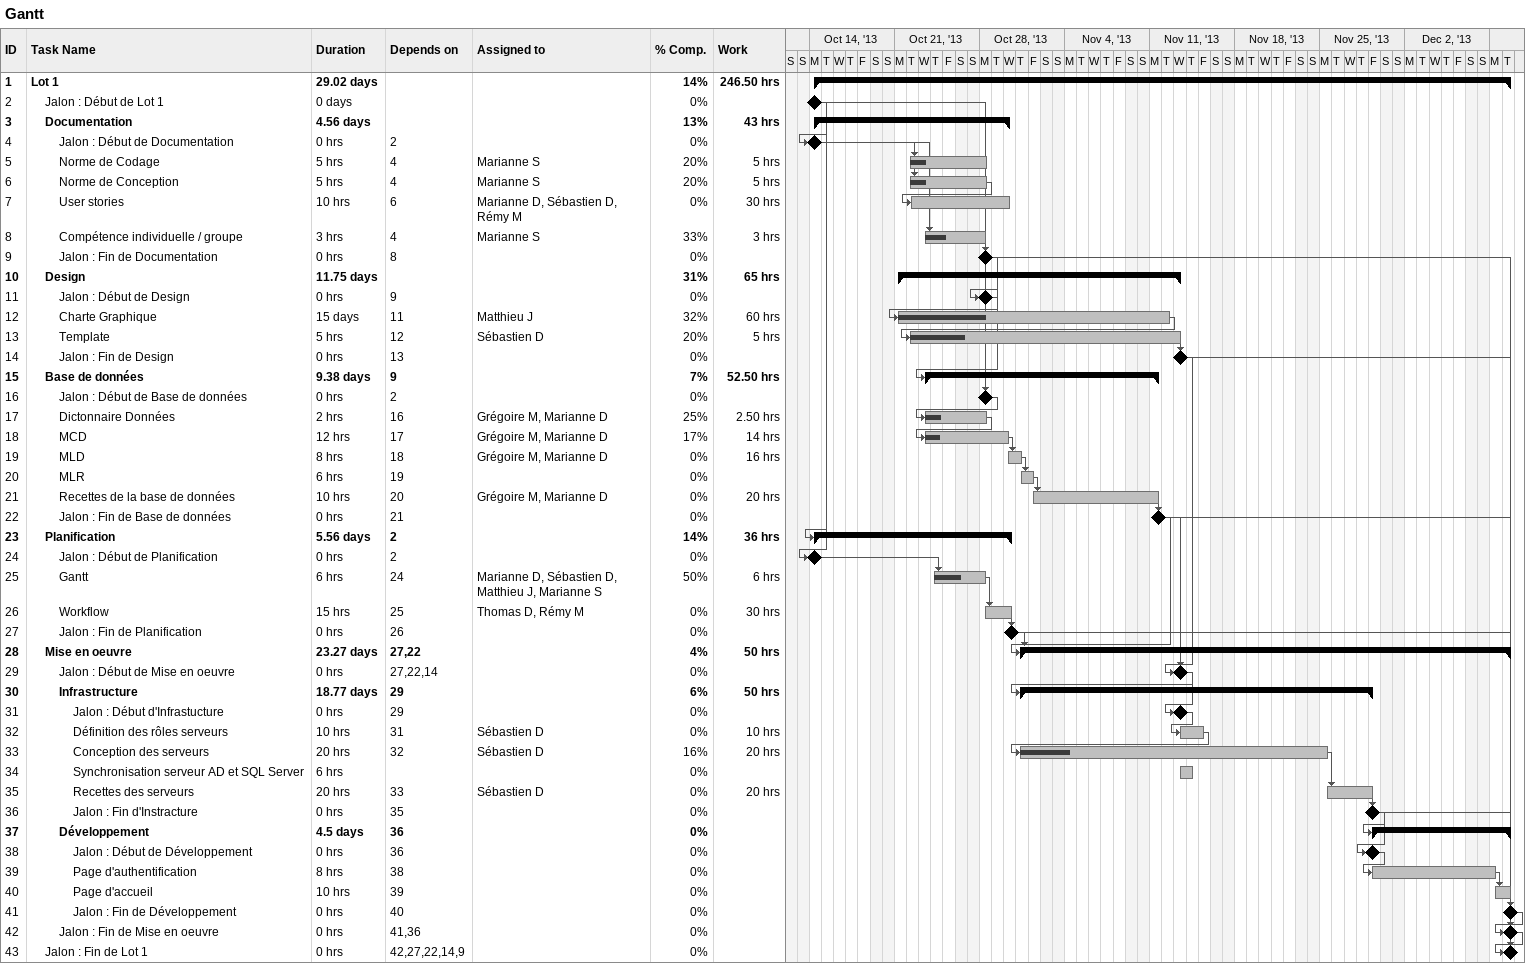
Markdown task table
Gantt

| ID | Level | Task | Duration | Start | Finish | Predecessors | Resources | % complete | Work (h) |
|---|---|---|---|---|---|---|---|---|---|
| 1 | 1 | **Lot 1** | 29.02d | 2013-10-14 | 2013-12-10 |  |  | 14 | 246.50 |
| 2 | 2 | Jalon : Début de Lot 1 | 0d | 2013-10-14 | 2013-10-14 |  |  | 0 |  |
| 3 | 2 | **Documentation** | 4.56d | 2013-10-14 | 2013-10-30 |  |  | 13 | 43 |
| 4 | 3 | Jalon : Début de Documentation | 0h | 2013-10-14 | 2013-10-14 | 2 |  | 0 |  |
| 5 | 3 | Norme de Codage | 5h | 2013-10-22 | 2013-10-28 | 4 | Marianne S | 20 | 5 |
| 6 | 3 | Norme de Conception | 5h | 2013-10-22 | 2013-10-28 | 4 | Marianne S | 20 | 5 |
| 7 | 3 | User stories | 10h | 2013-10-22 | 2013-10-30 | 6 | Marianne D, Sébastien D, Rémy M | 0 | 30 |
| 8 | 3 | Compétence individuelle / groupe | 3h | 2013-10-23 | 2013-10-28 | 4 | Marianne S | 33 | 3 |
| 9 | 3 | Jalon : Fin de Documentation | 0h | 2013-10-28 | 2013-10-28 | 8 |  | 0 |  |
| 10 | 2 | **Design** | 11.75d | 2013-10-21 | 2013-11-13 |  |  | 31 | 65 |
| 11 | 3 | Jalon : Début de Design | 0h | 2013-10-28 | 2013-10-28 | 9 |  | 0 |  |
| 12 | 3 | Charte Graphique | 15d | 2013-10-21 | 2013-11-12 | 11 | Matthieu J | 32 | 60 |
| 13 | 3 | Template | 5h | 2013-10-22 | 2013-11-13 | 12 | Sébastien D | 20 | 5 |
| 14 | 3 | Jalon : Fin de Design | 0h | 2013-11-13 | 2013-11-13 | 13 |  | 0 |  |
| 15 | 2 | **Base de données** | 9.38d | 2013-10-23 | 2013-11-11 | 9 |  | 7 | 52.50 |
| 16 | 3 | Jalon : Début de Base de données | 0h | 2013-10-28 | 2013-10-28 | 2 |  | 0 |  |
| 17 | 3 | Dictonnaire Données | 2h | 2013-10-23 | 2013-10-28 | 16 | Grégoire M, Marianne D | 25 | 2.50 |
| 18 | 3 | MCD | 12h | 2013-10-23 | 2013-10-30 | 17 | Grégoire M, Marianne D | 17 | 14 |
| 19 | 3 | MLD | 8h | 2013-10-30 | 2013-10-31 | 18 | Grégoire M, Marianne D | 0 | 16 |
| 20 | 3 | MLR | 6h | 2013-10-31 | 2013-11-01 | 19 |  | 0 |  |
| 21 | 3 | Recettes de la base de données | 10h | 2013-11-01 | 2013-11-11 | 20 | Grégoire M, Marianne D | 0 | 20 |
| 22 | 3 | Jalon : Fin de Base de données | 0h | 2013-11-11 | 2013-11-11 | 21 |  | 0 |  |
| 23 | 2 | **Planification** | 5.56d | 2013-10-14 | 2013-10-30 | 2 |  | 14 | 36 |
| 24 | 3 | Jalon : Début de Planification | 0h | 2013-10-14 | 2013-10-14 | 2 |  | 0 |  |
| 25 | 3 | Gantt | 6h | 2013-10-24 | 2013-10-28 | 24 | Marianne D, Sébastien D, Matthieu J, Marianne S | 50 | 6 |
| 26 | 3 | Workflow | 15h | 2013-10-28 | 2013-10-30 | 25 | Thomas D, Rémy M | 0 | 30 |
| 27 | 3 | Jalon : Fin de Planification | 0h | 2013-10-30 | 2013-10-30 | 26 |  | 0 |  |
| 28 | 2 | **Mise en oeuvre** | 23.27d | 2013-10-31 | 2013-12-10 | 27, 22 |  | 4 | 50 |
| 29 | 3 | Jalon : Début de Mise en oeuvre | 0h | 2013-11-13 | 2013-11-13 | 27, 22, 14 |  | 0 |  |
| 30 | 3 | **Infrastructure** | 18.77d | 2013-10-31 | 2013-11-29 | 29 |  | 6 | 50 |
| 31 | 4 | Jalon : Début d'Infrastucture | 0h | 2013-11-13 | 2013-11-13 | 29 |  | 0 |  |
| 32 | 4 | Définition des rôles serveurs | 10h | 2013-11-13 | 2013-11-15 | 31 | Sébastien D | 0 | 10 |
| 33 | 4 | Conception des serveurs | 20h | 2013-10-31 | 2013-11-25 | 32 | Sébastien D | 16 | 20 |
| 34 | 4 | Synchronisation serveur AD et SQL Server | 6h | 2013-11-13 | 2013-11-14 |  |  | 0 |  |
| 35 | 4 | Recettes des serveurs | 20h | 2013-11-25 | 2013-11-29 | 33 | Sébastien D | 0 | 20 |
| 36 | 4 | Jalon : Fin d'Instracture | 0h | 2013-11-29 | 2013-11-29 | 35 |  | 0 |  |
| 37 | 3 | **Développement** | 4.5d | 2013-11-29 | 2013-12-10 | 36 |  | 0 |  |
| 38 | 4 | Jalon : Début de Développement | 0h | 2013-11-29 | 2013-11-29 | 36 |  | 0 |  |
| 39 | 4 | Page d'authentification | 8h | 2013-11-29 | 2013-12-09 | 38 |  | 0 |  |
| 40 | 4 | Page d'accueil | 10h | 2013-12-09 | 2013-12-10 | 39 |  | 0 |  |
| 41 | 4 | Jalon : Fin de Développement | 0h | 2013-12-10 | 2013-12-10 | 40 |  | 0 |  |
| 42 | 3 | Jalon : Fin de Mise en oeuvre | 0h | 2013-12-10 | 2013-12-10 | 41, 36 |  | 0 |  |
| 43 | 2 | Jalon : Fin de Lot 1 | 0h | 2013-12-10 | 2013-12-10 | 42, 27, 22, 14, 9 |  | 0 |  |
